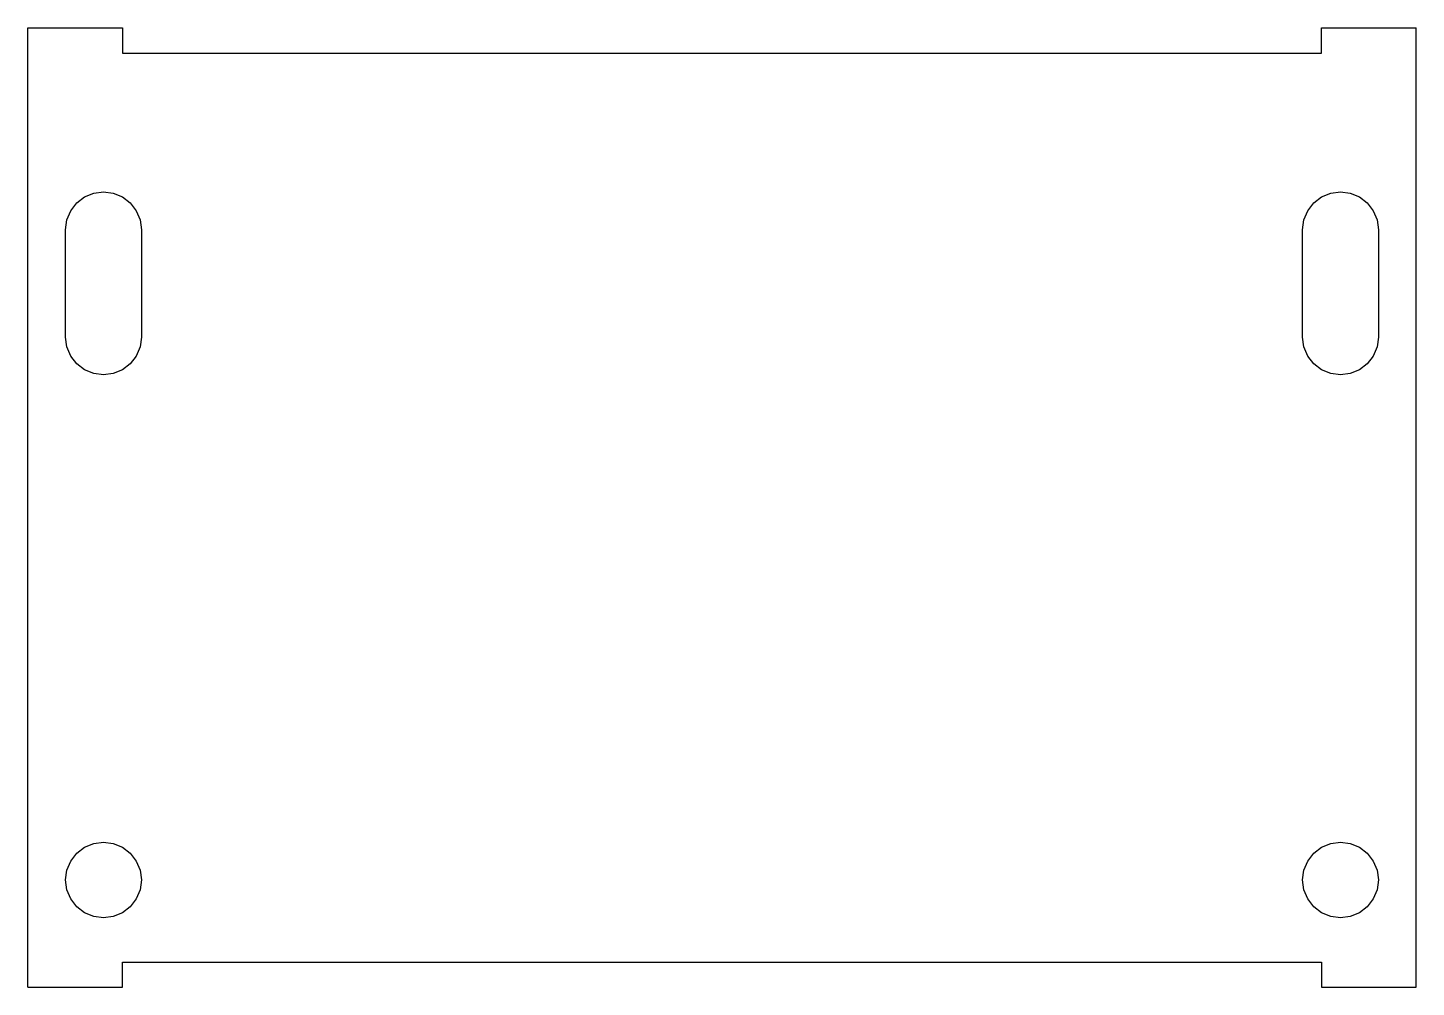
# Model space of a CAD drawing. Extents: x -127 to 93, y -76 to 76.
import ezdxf

# ---------------------------------------------------------------- set-up
doc = ezdxf.new("R2010")
doc.units = 0
doc.layers.get('0').update_dxf_attribs({"linetype": 'CONTINUOUS'})

msp = doc.modelspace()

# ---------------------------------------------------------------- linework, layer by layer
for p, q in [((-126.89, -76.16), (-126.89, 75.84)), ((-126.89, 75.84), (-111.89, 75.84)), ((-111.89, 75.84), (-111.89, 71.84)), ((78.11, 71.84), (78.11, 75.84)), ((78.11, 75.84), (93.11, 75.84)), ((93.11, -76.16), (93.11, 75.84)), ((-111.89, 71.84), (78.11, 71.84)), ((-119.13, 48.09), (-117.89, 49.04)), ((-117.89, 49.04), (-116.44, 49.64)), ((-116.44, 49.64), (-114.89, 49.84)), ((-114.89, 49.84), (-113.34, 49.64)), ((-113.34, 49.64), (-111.89, 49.04)), ((-111.89, 49.04), (-110.65, 48.09)), ((76.87, 48.09), (78.11, 49.04)), ((78.11, 49.04), (79.56, 49.64)), ((79.56, 49.64), (81.11, 49.84)), ((81.11, 49.84), (82.66, 49.64)), ((82.66, 49.64), (84.11, 49.04)), ((84.11, 49.04), (85.35, 48.09)), ((-120.69, 45.4), (-120.09, 46.84)), ((-120.09, 46.84), (-119.13, 48.09)), ((-110.65, 48.09), (-109.69, 46.84)), ((-109.69, 46.84), (-109.09, 45.4)), ((75.31, 45.4), (75.91, 46.84)), ((75.91, 46.84), (76.87, 48.09)), ((85.35, 48.09), (86.31, 46.84)), ((86.31, 46.84), (86.91, 45.4)), ((-120.89, 43.84), (-120.69, 45.4)), ((-109.09, 45.4), (-108.89, 43.84)), ((75.11, 43.84), (75.31, 45.4)), ((86.91, 45.4), (87.11, 43.84)), ((-120.89, 26.84), (-120.89, 43.84)), ((-108.89, 43.84), (-108.89, 26.84)), ((75.11, 26.84), (75.11, 43.84)), ((87.11, 43.84), (87.11, 26.84)), ((-120.69, 25.29), (-120.89, 26.84)), ((-108.89, 26.84), (-109.09, 25.29)), ((75.31, 25.29), (75.11, 26.84)), ((87.11, 26.84), (86.91, 25.29)), ((-120.09, 23.84), (-120.69, 25.29)), ((-109.09, 25.29), (-109.69, 23.84)), ((75.91, 23.84), (75.31, 25.29)), ((86.91, 25.29), (86.31, 23.84)), ((-119.13, 22.6), (-120.09, 23.84)), ((-117.89, 21.65), (-119.13, 22.6)), ((-110.65, 22.6), (-111.89, 21.65)), ((-109.69, 23.84), (-110.65, 22.6)), ((76.87, 22.6), (75.91, 23.84)), ((78.11, 21.65), (76.87, 22.6)), ((85.35, 22.6), (84.11, 21.65)), ((86.31, 23.84), (85.35, 22.6)), ((-116.44, 21.05), (-117.89, 21.65)), ((-114.89, 20.84), (-116.44, 21.05)), ((-113.34, 21.05), (-114.89, 20.84)), ((-111.89, 21.65), (-113.34, 21.05)), ((79.56, 21.05), (78.11, 21.65)), ((81.11, 20.84), (79.56, 21.05)), ((82.66, 21.05), (81.11, 20.84)), ((84.11, 21.65), (82.66, 21.05)), ((-120.09, -56.16), (-119.13, -54.91)), ((-119.13, -54.91), (-117.89, -53.96)), ((-117.89, -53.96), (-116.44, -53.36)), ((-116.44, -53.36), (-114.89, -53.16)), ((-114.89, -53.16), (-113.34, -53.36)), ((-113.34, -53.36), (-111.89, -53.96)), ((-111.89, -53.96), (-110.65, -54.91)), ((-110.65, -54.91), (-109.69, -56.16)), ((75.91, -56.16), (76.87, -54.91)), ((76.87, -54.91), (78.11, -53.96)), ((78.11, -53.96), (79.56, -53.36)), ((79.56, -53.36), (81.11, -53.16)), ((81.11, -53.16), (82.66, -53.36)), ((82.66, -53.36), (84.11, -53.96)), ((84.11, -53.96), (85.35, -54.91)), ((85.35, -54.91), (86.31, -56.16)), ((-120.69, -57.6), (-120.09, -56.16)), ((-109.69, -56.16), (-109.09, -57.6)), ((75.31, -57.6), (75.91, -56.16)), ((86.31, -56.16), (86.91, -57.6)), ((-120.89, -59.16), (-120.69, -57.6)), ((-120.69, -60.71), (-120.89, -59.16)), ((-109.09, -57.6), (-108.89, -59.16)), ((-108.89, -59.16), (-109.09, -60.71)), ((75.11, -59.16), (75.31, -57.6)), ((75.31, -60.71), (75.11, -59.16)), ((86.91, -57.6), (87.11, -59.16)), ((87.11, -59.16), (86.91, -60.71)), ((-120.09, -62.16), (-120.69, -60.71)), ((-109.09, -60.71), (-109.69, -62.16)), ((75.91, -62.16), (75.31, -60.71)), ((86.91, -60.71), (86.31, -62.16)), ((-119.13, -63.4), (-120.09, -62.16)), ((-117.89, -64.35), (-119.13, -63.4)), ((-110.65, -63.4), (-111.89, -64.35)), ((-109.69, -62.16), (-110.65, -63.4)), ((76.87, -63.4), (75.91, -62.16)), ((78.11, -64.35), (76.87, -63.4)), ((85.35, -63.4), (84.11, -64.35)), ((86.31, -62.16), (85.35, -63.4)), ((-116.44, -64.95), (-117.89, -64.35)), ((-114.89, -65.16), (-116.44, -64.95)), ((-113.34, -64.95), (-114.89, -65.16)), ((-111.89, -64.35), (-113.34, -64.95)), ((79.56, -64.95), (78.11, -64.35)), ((81.11, -65.16), (79.56, -64.95)), ((82.66, -64.95), (81.11, -65.16)), ((84.11, -64.35), (82.66, -64.95)), ((-111.89, -76.16), (-111.89, -72.16)), ((-111.89, -72.16), (78.11, -72.16)), ((78.11, -72.16), (78.11, -76.16)), ((-126.89, -76.16), (-111.89, -76.16)), ((78.11, -76.16), (93.11, -76.16))]:
    msp.add_line(p, q)

doc.saveas('drawing.dxf')
